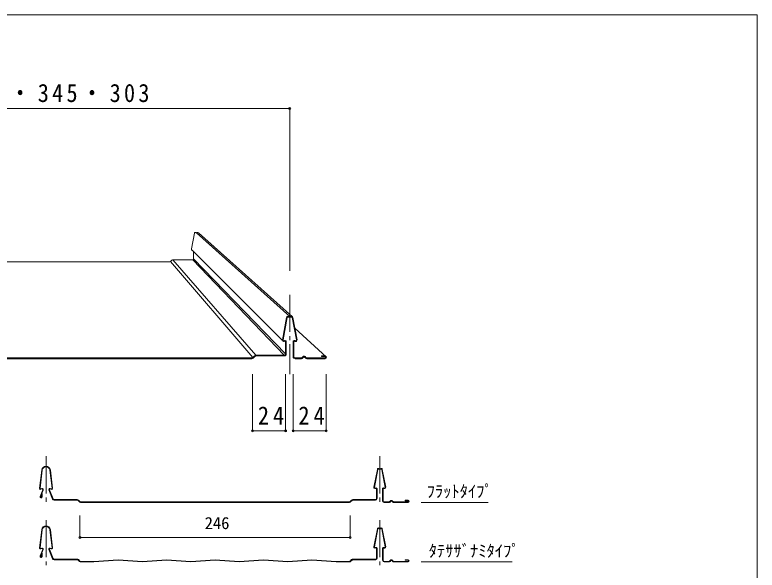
# Model space of a CAD drawing. Units: millimetres, scale not verified. Extents: x -567 to 567, y -401 to 401.
# Drawn here: x 28 to 567, y -2 to 401 of the extents above; entities that cross this region are included whole.
import ezdxf
from ezdxf.enums import TextEntityAlignment as Align

# ---------------------------------------------------------------- set-up
doc = ezdxf.new("R2010")
doc.units = ezdxf.units.MM
doc.header["$LTSCALE"] = 3
doc.header["$PDMODE"] = 32
doc.header["$PDSIZE"] = 1.5
doc.linetypes.add('CHAIN2', pattern=[12, 9, -1, 1, -1])
doc.layers.add('0-0_0', color=5, linetype='Continuous', lineweight=18)
doc.layers.add('0-3_LAYER004', color=7, linetype='Continuous', lineweight=18)
doc.styles.add('ＭＳ ゴシック', font='')
doc.styles.get('ＭＳ ゴシック').set_extended_font_data('MS Gothic')

msp = doc.modelspace()

# ---------------------------------------------------------------- linework, layer by layer
at = {"layer": '0-0_0', "color": 4}
for p, q in [((-227.5, 333), (227.5, 333)), ((227.5, 333), (227.5, 215.137)), ((200.53, 99.214), (200.53, 140.311)), ((224.53, 99.214), (224.53, 140.311)), ((229.97, 99.214), (229.97, 140.311)), ((253.97, 99.214), (253.97, 140.311)), ((200.53, 99.214), (224.53, 99.214)), ((229.97, 99.214), (253.97, 99.214)), ((322.956, 47.254), (371.756, 47.254)), ((75.178, 21.817), (75.178, 37.742)), ((271.385, 21.817), (271.385, 37.742)), ((75.178, 21.817), (271.385, 21.817)), ((322.956, 4.054), (388.956, 4.054))]:
    msp.add_line(p, q, dxfattribs=at)
at = {"layer": '0-0_0', "color": 7}
for p, q in [((159.822, 242.846), (227.5, 181.992)), ((161.206, 242.838), (229.477, 181.982)), ((156.089, 231.085), (158.245, 242.474)), ((222.15, 165.004), (156.777, 230.254)), ((157.743, 223.954), (157.743, 229.29)), ((140.543, 221.854), (1.907, 221.854)), ((141.038, 222.059), (141.925, 222.947)), ((141.038, 222.059), (200.665, 152.297)), ((202.994, 154.004), (142.668, 223.254)), ((157.043, 223.254), (142.668, 223.254)), ((157.043, 223.254), (223.53, 154.004)), ((157.743, 223.954), (224.53, 155.004)), ((254.12, 152.504), (231.245, 173.576))]:
    msp.add_line(p, q, dxfattribs=at)
at = {"layer": '0-0_0', "color": 4, "linetype": 'CHAIN2'}
for p, q in [((227.5, 197.949), (227.5, 140.311)), ((50.556, 80.77), (50.556, 44.854)), ((292.956, 80.77), (292.956, 44.854)), ((50.556, 34.43), (50.556, 1.654)), ((292.956, 34.43), (292.956, 1.654))]:
    msp.add_line(p, q, dxfattribs=at)
at = {"layer": '0-0_0'}
for p, q in [((222.167, 165.19), (225.247, 181.46)), ((225.738, 181.367), (222.659, 165.097)), ((229.262, 181.367), (232.341, 165.097)), ((232.833, 165.19), (229.753, 181.46)), ((223.279, 164.521), (223.771, 164.653)), ((223.901, 164.17), (223.409, 164.039)), ((224.53, 155.004), (224.53, 163.687)), ((225.03, 155.004), (225.03, 163.687)), ((229.97, 153.004), (229.97, 163.687)), ((230.47, 153.004), (230.47, 163.687)), ((231.099, 164.17), (231.591, 164.039)), ((231.721, 164.521), (231.229, 164.653)), ((199.958, 152.004), (1.907, 152.004)), ((199.958, 151.504), (1.907, 151.504)), ((200.665, 152.297), (201.933, 153.565)), ((201.019, 151.944), (202.287, 153.212)), ((223.53, 154.004), (202.994, 154.004)), ((223.53, 153.504), (202.994, 153.504)), ((236.041, 152.004), (231.47, 152.004)), ((236.041, 151.504), (231.47, 151.504)), ((236.403, 152.16), (237.246, 153.044)), ((236.766, 151.815), (237.608, 152.699)), ((239.174, 151.815), (238.332, 152.699)), ((239.537, 152.16), (238.694, 153.044)), ((253.12, 152.004), (239.899, 152.004)), ((253.12, 151.504), (239.899, 151.504)), ((250.62, 153.004), (253.12, 153.004)), ((47.38, 70.609), (45.762, 57.599)), ((47.777, 70.56), (46.159, 57.55)), ((54.953, 57.55), (53.334, 70.56)), ((55.35, 57.599), (53.731, 70.609)), ((288.69, 58.203), (291.153, 71.219)), ((291.546, 71.144), (289.083, 58.128)), ((294.365, 71.144), (296.829, 58.128)), ((297.222, 58.203), (294.758, 71.219)), ((48.105, 56.386), (46.193, 51.604)), ((48.477, 56.237), (46.565, 51.456)), ((47.549, 57.353), (46.659, 57.114)), ((47.652, 56.966), (46.763, 56.728)), ((55.282, 49.609), (52.613, 56.283)), ((55.653, 49.757), (52.984, 56.431)), ((53.459, 56.966), (54.349, 56.728)), ((53.563, 57.353), (54.452, 57.114)), ((289.579, 57.668), (289.973, 57.773)), ((290.076, 57.387), (289.683, 57.281)), ((290.58, 50.054), (290.58, 57)), ((290.98, 50.054), (290.98, 57)), ((294.932, 48.454), (294.932, 57)), ((295.332, 48.454), (295.332, 57)), ((295.835, 57.387), (296.229, 57.281)), ((296.332, 57.668), (295.939, 57.773)), ((47.426, 53.61), (47.336, 51.292)), ((47.826, 53.594), (47.736, 51.276)), ((56.396, 49.254), (73.212, 49.254)), ((56.396, 48.854), (73.212, 48.854)), ((74.792, 47.606), (73.778, 48.62)), ((75.075, 47.888), (74.061, 48.903)), ((271.488, 47.888), (272.502, 48.903)), ((271.771, 47.606), (272.785, 48.62)), ((289.78, 49.254), (273.351, 49.254)), ((289.78, 48.854), (273.351, 48.854)), ((311.452, 48.854), (313.452, 48.854)), ((311.452, 48.454), (311.452, 48.854)), ((75.641, 47.654), (234.081, 47.654)), ((75.641, 47.254), (234.081, 47.254)), ((270.922, 47.654), (234.081, 47.654)), ((270.922, 47.254), (234.081, 47.254)), ((299.789, 47.654), (296.132, 47.654)), ((299.789, 47.254), (296.132, 47.254)), ((300.078, 47.778), (300.752, 48.486)), ((300.368, 47.502), (301.042, 48.21)), ((302.295, 47.502), (301.621, 48.21)), ((302.585, 47.778), (301.911, 48.486)), ((313.452, 47.654), (302.875, 47.654)), ((313.452, 47.254), (302.875, 47.254)), ((311.452, 48.454), (313.452, 48.454)), ((47.38, 27.409), (45.762, 14.399)), ((47.777, 27.36), (46.159, 14.35)), ((54.953, 14.35), (53.334, 27.36)), ((55.35, 14.399), (53.731, 27.409)), ((288.69, 15.003), (291.153, 28.019)), ((291.546, 27.944), (289.083, 14.928)), ((294.365, 27.944), (296.829, 14.928)), ((297.222, 15.003), (294.758, 28.019)), ((48.105, 13.186), (46.193, 8.404)), ((48.477, 13.037), (46.565, 8.256)), ((47.549, 14.153), (46.659, 13.914)), ((47.652, 13.766), (46.763, 13.528)), ((55.282, 6.409), (52.613, 13.083)), ((55.653, 6.557), (52.984, 13.231)), ((53.459, 13.766), (54.349, 13.528)), ((53.563, 14.153), (54.452, 13.914)), ((289.579, 14.468), (289.973, 14.573)), ((290.076, 14.187), (289.683, 14.081)), ((290.58, 6.854), (290.58, 13.8)), ((290.98, 6.854), (290.98, 13.8)), ((294.932, 5.254), (294.932, 13.8)), ((295.332, 5.254), (295.332, 13.8)), ((295.835, 14.187), (296.229, 14.081)), ((296.332, 14.468), (295.939, 14.573)), ((47.426, 10.41), (47.336, 8.092)), ((47.826, 10.394), (47.426, 10.41)), ((47.826, 10.394), (47.736, 8.076)), ((56.396, 6.054), (73.212, 6.054)), ((56.396, 5.654), (73.212, 5.654)), ((74.792, 4.406), (73.778, 5.42)), ((75.075, 4.688), (74.061, 5.703)), ((85.268, 4.454), (102.881, 5.655)), ((138.081, 5.655), (155.681, 4.455)), ((155.681, 4.455), (173.281, 5.655)), ((173.281, 5.655), (190.881, 4.455)), ((190.881, 4.455), (208.481, 5.655)), ((208.481, 5.655), (226.081, 4.455)), ((226.081, 4.455), (243.681, 5.655)), ((243.681, 5.655), (261.295, 4.454)), ((271.488, 4.688), (272.502, 5.703)), ((271.771, 4.406), (272.785, 5.42)), ((289.78, 6.054), (273.351, 6.054)), ((289.78, 5.654), (273.351, 5.654)), ((311.452, 5.654), (313.452, 5.654)), ((311.452, 5.254), (311.452, 5.654)), ((75.641, 4.454), (85.268, 4.454)), ((75.641, 4.054), (85.281, 4.054)), ((270.922, 4.054), (261.281, 4.054)), ((270.922, 4.454), (261.295, 4.454)), ((299.789, 4.454), (296.132, 4.454)), ((299.789, 4.054), (296.132, 4.054)), ((300.078, 4.578), (300.752, 5.286)), ((300.368, 4.302), (301.042, 5.01)), ((302.295, 4.302), (301.621, 5.01)), ((302.585, 4.578), (301.911, 5.286)), ((313.452, 4.454), (302.875, 4.454)), ((313.452, 4.054), (302.875, 4.054)), ((311.452, 5.254), (313.452, 5.254))]:
    msp.add_line(p, q, dxfattribs=at)
at = {"layer": '0-0_0', "color": 3}
msp.add_line((47.826, 53.594), (47.426, 53.61), dxfattribs=at)
at = {"layer": '0-0_0'}
for points in [[(250.62, 153.004), (250.62, 153.504), (253.12, 153.504)], [(102.881, 5.655), (120.481, 4.455), (138.081, 5.655)], [(85.281, 4.054), (102.881, 5.254), (120.481, 4.054), (138.081, 5.254), (155.681, 4.054), (173.281, 5.254), (190.881, 4.054), (208.481, 5.254), (226.081, 4.054), (243.681, 5.254), (261.281, 4.054)]]:
    msp.add_lwpolyline(points, dxfattribs=at)
at = {"layer": '0-0_0', "color": 7}
for centre, radius, start, end in [((158.933, 242.343), 0.7, 64.94924, 169.28134), ((159.822, 244.246), 1.4, 244.94924, 270), ((159.822, 244.246), 1.4, 270, 295.05076), ((160.711, 242.343), 0.7, 45, 115.05076), ((156.777, 230.954), 0.7, 169.28134, 270), ((140.543, 222.554), 0.7, 270, 315), ((142.668, 222.204), 1.05, 90, 135), ((157.043, 223.954), 0.7, 270, 0)]:
    msp.add_arc(centre, radius, start, end, dxfattribs=at)
at = {"layer": '0-0_0'}
for centre, radius, start, end in [((226.23, 181.274), 1, 64.94924, 169.28134), ((226.23, 181.274), 0.5, 64.94924, 169.28134), ((227.5, 183.992), 2.5, 244.94924, 270), ((227.5, 183.992), 2, 244.94924, 270), ((227.5, 183.992), 2, 270, 295.05076), ((227.5, 183.992), 2.5, 270, 295.05076), ((228.77, 181.274), 1, 10.71866, 115.05076), ((228.77, 181.274), 0.5, 10.71866, 115.05076), ((223.15, 165.004), 1, 169.28134, 285), ((223.15, 165.004), 0.5, 169.28134, 285), ((224.03, 163.687), 1, 0, 105), ((224.03, 163.687), 0.5, 0, 105), ((230.97, 163.687), 1, 75, 180), ((230.97, 163.687), 0.5, 75, 180), ((231.85, 165.004), 1, 255, 10.71866), ((231.85, 165.004), 0.5, 255, 10.71866), ((199.958, 153.004), 1, 270, 315), ((199.958, 153.004), 1.5, 270, 315), ((202.994, 152.504), 1.5, 90, 135), ((202.994, 152.504), 1, 90, 135), ((223.53, 155.004), 1.5, 270, 0), ((223.53, 155.004), 1, 270, 0), ((231.47, 153.004), 1.5, 180, 270), ((231.47, 153.004), 1, 180, 270), ((236.041, 152.504), 0.5, 270, 316.39718), ((236.041, 152.504), 1, 270, 316.39718), ((237.97, 152.354), 1, 90, 136.39718), ((237.97, 152.354), 0.5, 90, 136.39718), ((237.97, 152.354), 1, 43.60282, 90), ((237.97, 152.354), 0.5, 43.60282, 90), ((239.899, 152.504), 1, 223.60282, 270), ((239.899, 152.504), 0.5, 223.60282, 270), ((253.12, 152.504), 1, 270, 90), ((253.12, 152.504), 0.5, 270, 90), ((50.556, 70.214), 3.2, 7.09094, 172.90906), ((50.556, 70.214), 2.8, 7.16199, 172.83801), ((291.939, 71.07), 0.8, 64.94924, 169.28134), ((291.939, 71.07), 0.4, 64.94924, 169.28134), ((292.956, 73.244), 2, 244.94924, 270), ((292.956, 73.244), 1.6, 244.94924, 270), ((292.956, 73.244), 1.6, 270, 295.05076), ((292.956, 73.244), 2, 270, 295.05076), ((293.972, 71.07), 0.8, 10.71866, 115.05076), ((293.972, 71.07), 0.4, 10.71866, 115.05076), ((46.556, 57.501), 0.8, 172.90906, 285), ((46.556, 57.501), 0.4, 172.83801, 285), ((47.756, 56.58), 0.8, 330.96878, 105), ((47.756, 56.58), 0.4, 330.96878, 105), ((53.356, 56.58), 0.8, 75, 201.79412), ((53.356, 56.58), 0.4, 75, 201.79412), ((54.556, 57.501), 0.8, 255, 7.09094), ((54.556, 57.501), 0.4, 255, 7.16199), ((289.476, 58.054), 0.8, 169.28134, 285), ((289.476, 58.054), 0.4, 169.28134, 285), ((290.18, 57), 0.8, 360, 105), ((290.18, 57), 0.4, 360, 105), ((295.732, 57), 0.8, 75, 180), ((295.732, 57), 0.4, 75, 180), ((296.436, 58.054), 0.8, 255, 10.71866), ((296.436, 58.054), 0.4, 255, 10.71866), ((46.936, 51.307), 0.8, 158.20588, 357.77069), ((46.936, 51.307), 0.4, 158.20588, 357.77069), ((56.396, 50.054), 1.2, 201.79412, 270), ((56.396, 50.054), 0.8, 201.79412, 270), ((73.212, 48.054), 1.2, 45, 90), ((73.212, 48.054), 0.8, 45, 90), ((273.351, 48.054), 1.2, 90, 135), ((273.351, 48.054), 0.8, 90, 135), ((289.78, 50.054), 1.2, 270, 0), ((289.78, 50.054), 0.8, 270, 0), ((301.332, 47.934), 0.8, 90, 136.39718), ((301.332, 47.934), 0.8, 43.60282, 90), ((313.452, 48.054), 0.8, 270, 90), ((75.641, 48.454), 1.2, 225, 270), ((75.641, 48.454), 0.8, 225, 270), ((270.922, 48.454), 0.8, 270, 315), ((270.922, 48.454), 1.2, 270, 315), ((296.132, 48.454), 1.2, 180, 270), ((296.132, 48.454), 0.8, 180, 270), ((299.789, 48.054), 0.4, 270, 316.39718), ((299.789, 48.054), 0.8, 270, 316.39718), ((301.332, 47.934), 0.4, 90, 136.39718), ((301.332, 47.934), 0.4, 43.60282, 90), ((302.875, 48.054), 0.8, 223.60282, 270), ((302.875, 48.054), 0.4, 223.60282, 270), ((313.452, 48.054), 0.4, 270, 90), ((50.556, 27.014), 3.2, 7.09094, 172.90906), ((50.556, 27.014), 2.8, 7.16199, 172.83801), ((291.939, 27.87), 0.8, 64.94924, 169.28134), ((291.939, 27.87), 0.4, 64.94924, 169.28134), ((292.956, 30.044), 2, 244.94924, 270), ((292.956, 30.044), 1.6, 244.94924, 270), ((292.956, 30.044), 1.6, 270, 295.05076), ((292.956, 30.044), 2, 270, 295.05076), ((293.972, 27.87), 0.8, 10.71866, 115.05076), ((293.972, 27.87), 0.4, 10.71866, 115.05076), ((46.556, 14.301), 0.8, 172.90906, 285), ((46.556, 14.301), 0.4, 172.83801, 285), ((47.756, 13.38), 0.8, 330.96878, 105), ((47.756, 13.38), 0.4, 330.96878, 105), ((53.356, 13.38), 0.8, 75, 201.79412), ((53.356, 13.38), 0.4, 75, 201.79412), ((54.556, 14.301), 0.8, 255, 7.09094), ((54.556, 14.301), 0.4, 255, 7.16199), ((289.476, 14.854), 0.8, 169.28134, 285), ((289.476, 14.854), 0.4, 169.28134, 285), ((290.18, 13.8), 0.8, 0, 105), ((290.18, 13.8), 0.4, 0, 105), ((295.732, 13.8), 0.8, 75, 180), ((295.732, 13.8), 0.4, 75, 180), ((296.436, 14.854), 0.8, 255, 10.71866), ((296.436, 14.854), 0.4, 255, 10.71866), ((46.936, 8.107), 0.8, 158.20588, 357.77069), ((46.936, 8.107), 0.4, 158.20588, 357.77069), ((56.396, 6.854), 1.2, 201.79412, 270), ((56.396, 6.854), 0.8, 201.79412, 270), ((73.212, 4.854), 1.2, 45, 90), ((73.212, 4.854), 0.8, 45, 90), ((273.351, 4.854), 1.2, 90, 135), ((273.351, 4.854), 0.8, 90, 135), ((289.78, 6.854), 1.2, 270, 0), ((289.78, 6.854), 0.8, 270, 0), ((301.332, 4.734), 0.8, 90, 136.39718), ((301.332, 4.734), 0.8, 43.60282, 90), ((313.452, 4.854), 0.8, 270, 90), ((75.641, 5.254), 1.2, 225, 273.90049), ((75.641, 5.254), 0.8, 225, 273.90049), ((270.922, 5.254), 1.2, 266.09951, 315), ((270.922, 5.254), 0.8, 266.09951, 315), ((296.132, 5.254), 1.2, 180, 270), ((296.132, 5.254), 0.8, 180, 270), ((299.789, 4.854), 0.4, 270, 316.39718), ((299.789, 4.854), 0.8, 270, 316.39718), ((301.332, 4.734), 0.4, 90, 136.39718), ((301.332, 4.734), 0.4, 43.60282, 90), ((302.875, 4.854), 0.8, 223.60282, 270), ((302.875, 4.854), 0.4, 223.60282, 270), ((313.452, 4.854), 0.4, 270, 90)]:
    msp.add_arc(centre, radius, start, end, dxfattribs=at)
at = {"layer": '0-0_0', "color": 4}
for p in [(227.5, 333), (200.53, 99.214), (224.53, 99.214), (229.97, 99.214), (253.97, 99.214), (75.178, 21.817), (271.385, 21.817)]:
    msp.add_point(p, dxfattribs=at)
at = {"layer": '0-3_LAYER004'}
msp.add_lwpolyline([(-567, 400.95), (567, 400.95), (567, -400.95), (-567, -400.95)], close=True, dxfattribs=at)

# ---------------------------------------------------------------- texts
at = {"layer": '0-0_0', "color": 4, "style": 'ＭＳ ゴシック'}
for s, p in [('ﾌﾗｯﾄﾀｲﾌﾟ', (326.956, 48.254)), ('246', (165.781, 25.217)), ('ﾀﾃｻｻﾞﾅﾐﾀｲﾌﾟ', (328.456, 5.054))]:
    msp.add_text(s, height=8.798, dxfattribs=at).set_placement(p, align=Align.BOTTOM_LEFT)
at = {"layer": '0-0_0', "color": 7, "char_height": 13.2, "attachment_point": 7, "style": 'ＭＳ ゴシック'}
for s, insert in [('\\T1.29;\\W0.9;・345・303', (23.625, 337.5)), ('\\T1.36;\\W0.9;24', (204.405, 103.714)), ('\\T1.36;\\W0.9;24', (233.845, 103.714))]:
    msp.add_mtext(s, dxfattribs=dict(at, insert=insert))

doc.saveas('drawing.dxf')
